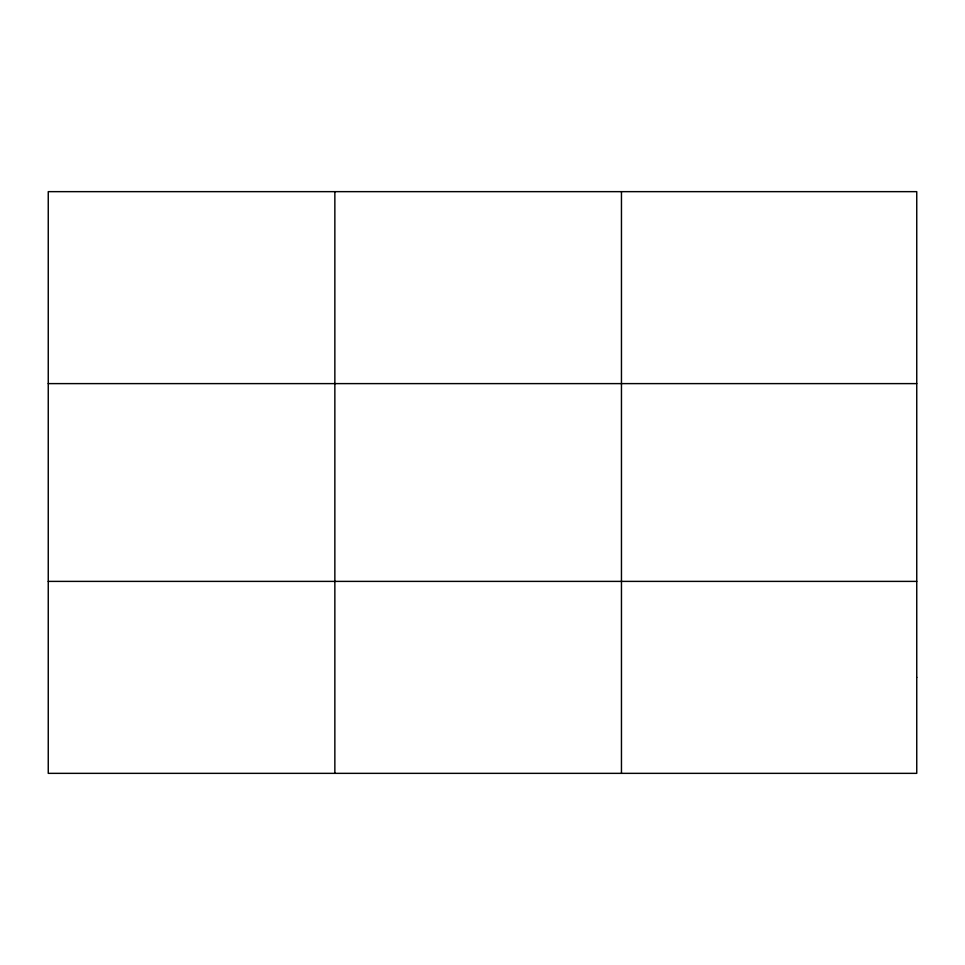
<?xml version="1.0" encoding="UTF-8"?>
<svg xmlns="http://www.w3.org/2000/svg" width="965" height="965" viewBox="0 0 965 965"><rect width="100%" height="100%" fill="white"/><g stroke="black" fill="none" stroke-linecap="round" stroke-linejoin="round"><path stroke-width="1.45" d="M334.855 773.351L334.855 191.649M621.46 773.351L621.46 191.649M48.25 383.612L916.75 383.612M48.25 581.388L916.75 581.388M916.75 677.37L916.75 773.351L48.25 773.351L48.25 191.649L916.75 191.649L916.75 677.37"/></g></svg>
